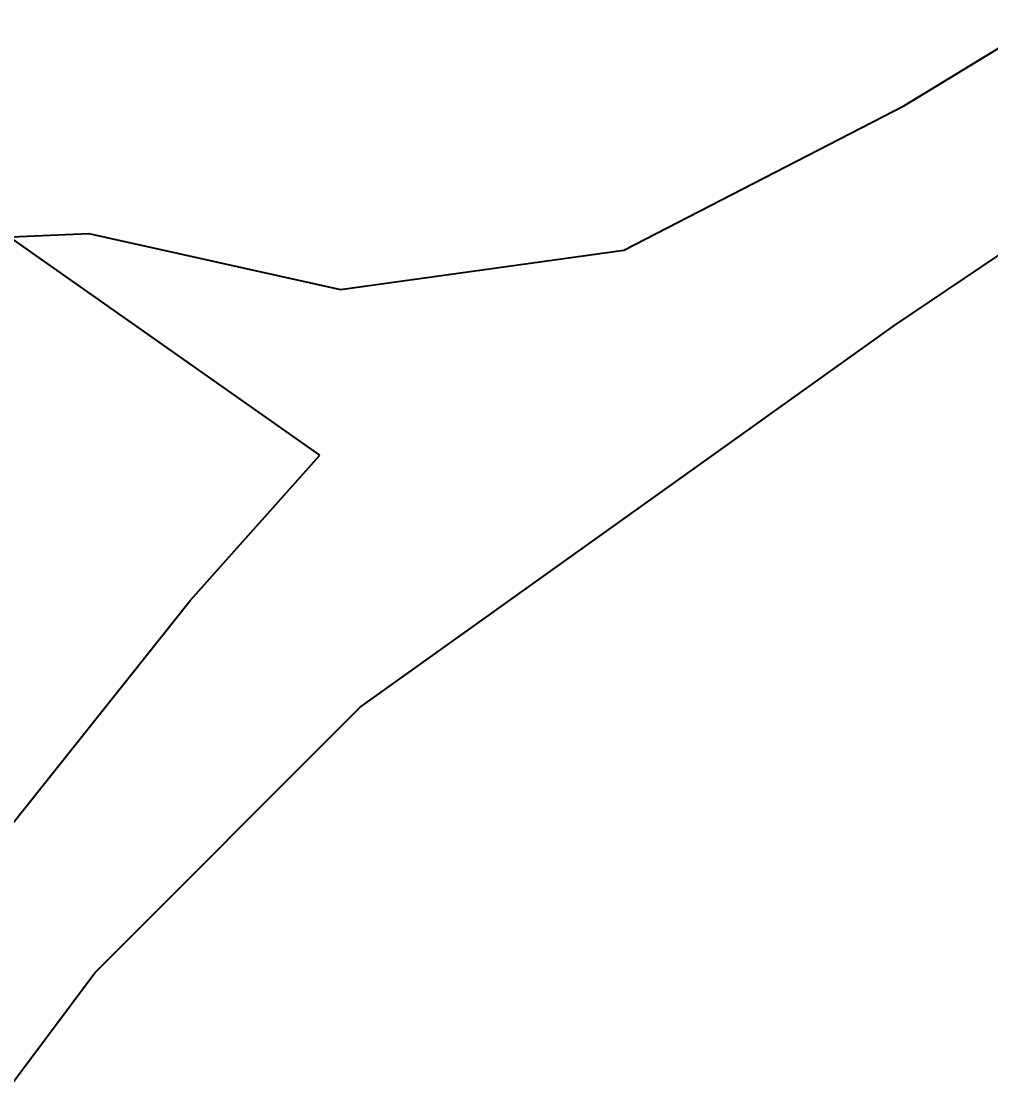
# Model space of a CAD drawing. Header units: inches. Extents: x 653559 to 669309, y 7245317 to 7256454.
# Drawn here: x 663152.1 to 663203.2, y 7250859.6 to 7250915.2 of the extents above; entities that cross this region are included whole.
import ezdxf
from ezdxf.enums import TextEntityAlignment as Align

# ---------------------------------------------------------------- set-up
doc = ezdxf.new("R2010")
doc.units = ezdxf.units.IN
doc.header["$MEASUREMENT"] = 0
for name, color, linetype in [('Agricola', 3, 'Continuous'), ('Caminos', 1, 'Continuous'), ('Reserva', 92, 'Continuous'), ('TXT_HDR', 160, 'Continuous')]:
    doc.layers.add(name, color=color, linetype=linetype)
doc.styles.add('ROMANS', font='romans.shx', dxfattribs={"height": 150})

msp = doc.modelspace()

# ---------------------------------------------------------------- linework, layer by layer
at = {"layer": 'Agricola', "transparency": 33554613}
msp.add_polyline3d([(662399.408, 7250616.15, 0), (662399.174, 7250604.593, 0), (662364.629, 7250591.036, 0), (662410.601, 7250441.547, 0), (662554.468, 7250031.442, 0), (662562.406, 7250025.158, 0), (662574.643, 7250028.465, 0), (662584.234, 7250040.371, 0), (662629.213, 7250101.556, 0), (662726.448, 7250266.59, 0), (662769.773, 7250344.973, 0), (662790.609, 7250404.505, 0), (662818.391, 7250444.192, 0), (662972.511, 7250649.906, 0), (663142.837, 7250861.904, 0), (663161.014, 7250884.738, 0), (663167.84, 7250892.358, 0), (663145.843, 7250907.809, 0)], dxfattribs=at)
at = {"layer": 'Caminos', "transparency": 33554613}
msp.add_lwpolyline([(662767.309, 7250754.955), (662928.652, 7250820.096), (663015.436, 7250854.915), (663101.69, 7250888.676), (663140.849, 7250903.387), (663155.665, 7250904.022), (663168.926, 7250901.085), (663183.849, 7250903.148), (663198.613, 7250910.768), (663221.314, 7250924.58), (663238.935, 7250937.597), (663247.475, 7250946.277), (663226.943, 7251007.872), (663196.886, 7251086.189), (663166.914, 7251150.07), (663118.231, 7251241.51), (663099.392, 7251291.252), (663086.481, 7251318.345), (663066.584, 7251354.964), (663053.249, 7251384.809), (663032.082, 7251443.229), (663003.93, 7251536.151)], dxfattribs=at)
at = {"layer": 'Reserva', "transparency": 33554613}
msp.add_lwpolyline([(662854.649, 7250480.523), (663074.519, 7250756.749), (663155.984, 7250865.123), (663169.954, 7250879.093), (663198.106, 7250899.201), (663224.141, 7250916.769), (663260.971, 7250942.593), (663308.596, 7250981.328), (663341.616, 7251000.378), (663375.271, 7251027.471), (663423.954, 7251076.79), (663452.106, 7251111.503), (663482.586, 7251160.187), (663516.03, 7251205.695), (663545.663, 7251250.145), (663563.443, 7251281.472), (663590.113, 7251319.784), (663613.608, 7251358.942), (663650.862, 7251409.107), (663709.705, 7251491.657), (663741.455, 7251539.917)], dxfattribs=at)

# ---------------------------------------------------------------- texts
at = {"layer": 'TXT_HDR', "transparency": 33554613, "style": 'ROMANS'}
msp.add_text('Ao. San Luis', height=100, rotation=39.5156, dxfattribs=at).set_placement((663513.054, 7250767.743), align=Align.MIDDLE)

doc.saveas('drawing.dxf')
